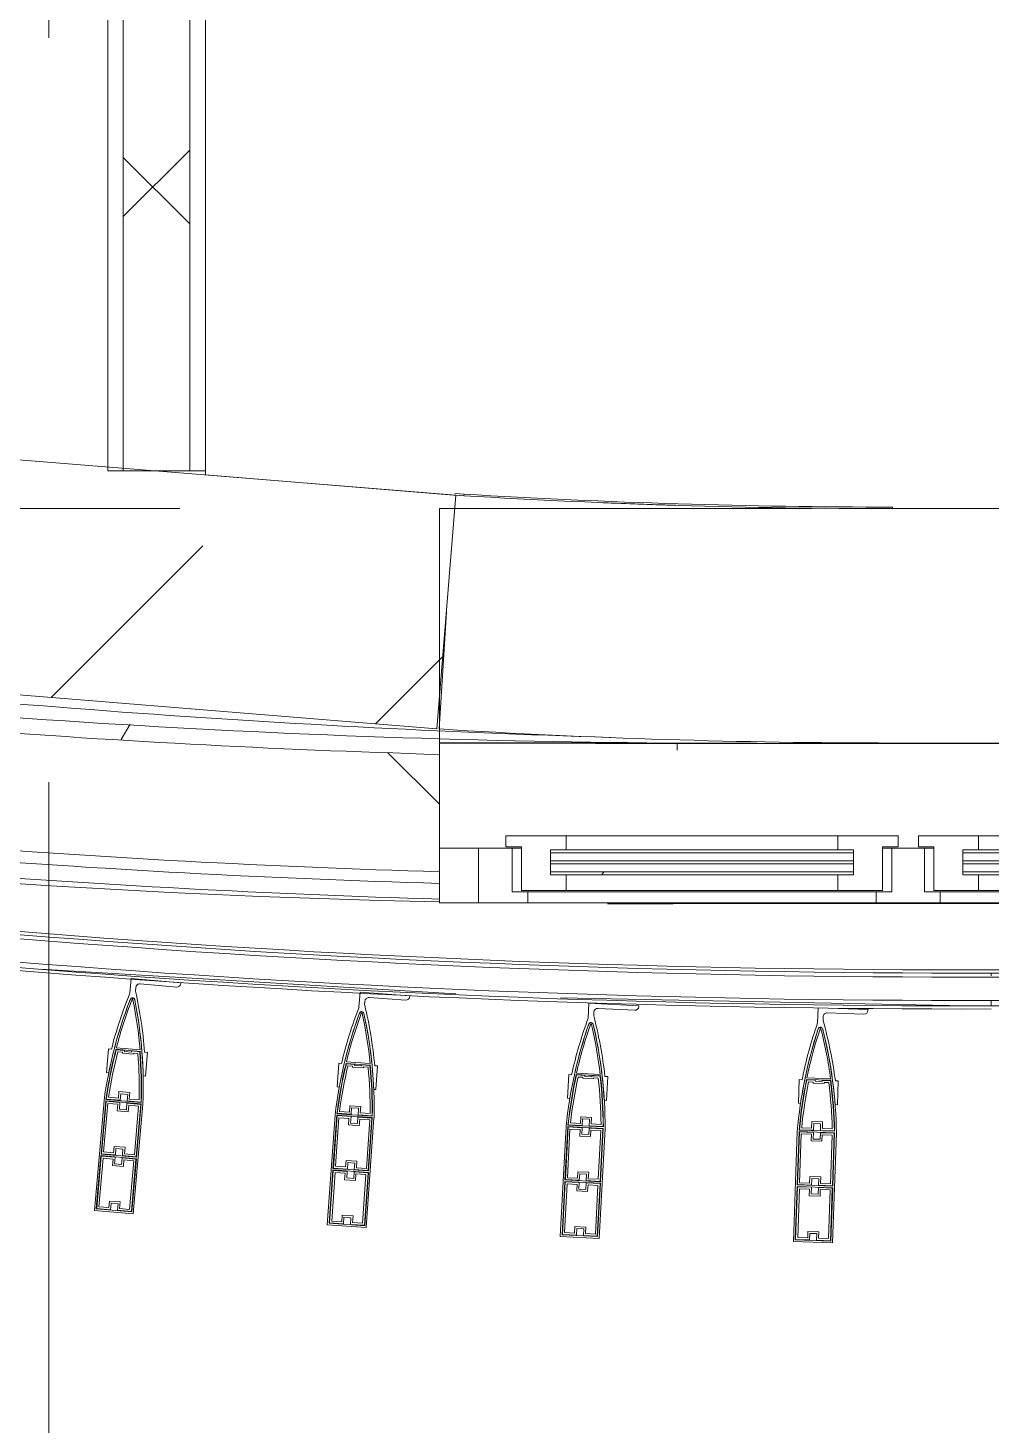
# Model space of a CAD drawing. Header units: millimetres. Extents: x 48966 to 155647, y -43515 to 26217.
# Drawn here: x 77905 to 79138, y -32556 to -30768 of the extents above; entities that cross this region are included whole.
import ezdxf

# ---------------------------------------------------------------- set-up
doc = ezdxf.new("R2010")
doc.units = ezdxf.units.MM
doc.linetypes.add('Осевые', pattern=[6350, 1270, -952.5, 3175, -952.5])
doc.linetypes.add('Сверху', pattern=[793.75, 476.25, -317.5])
for name, color, linetype, lineweight in [('Каркас_Импост', 7, 'Continuous', 9), ('Обобщенные модели', 7, 'Continuous', 9), ('Обобщенные модели-1', 7, 'Continuous', 18), ('Общие ребра', 7, 'Continuous', 9), ('Окна', 7, 'Continuous', 9), ('Окна-2', 7, 'Сверху', 9), ('Оси-2', 7, 'Осевые', 9), ('Остекление', 7, 'Continuous', 9), ('Перекрытия', 7, 'Continuous', 9), ('Стены', 7, 'Continuous', 9), ('Стены-1', 7, 'Continuous', 18), ('Штриховка разреза-1', 7, 'Continuous', 9)]:
    doc.layers.add(name, color=color, linetype=linetype, lineweight=lineweight)
doc.layers.add('Окна-1', color=7, linetype='Continuous', lineweight=9, true_color=0x804000)
pattern_1 = [(0, (0, 0), (812.8, 203.2), [67.056, -542.544, 67.056, -542.544, -3251.2]), (0, (0, 0), (812.8, 203.2), [-1219.2, 67.056, -1152.144, 67.056, -542.544, -1422.4]), (0, (0, 0), (812.8, 203.2), [-3048, 67.056, -339.344, 67.056, -948.944]), (120, (304.8, 101.6), (-582.37636, 602.30545), [67.056, -542.544, 67.056, -542.544, -3251.2]), (120, (304.8, 101.6), (-582.37636, 602.30545), [-1219.2, 67.056, -1152.144, 67.056, -542.544, -1422.4]), (120, (304.8, 101.6), (-582.37636, 602.30545), [-3048, 67.056, -339.344, 67.056, -948.944]), (240, (406.4, 508), (-230.42364, -805.50545), [67.056, -542.544, 67.056, -542.544, -3251.2]), (240, (406.4, 508), (-230.42364, -805.50545), [-1219.2, 67.056, -1152.144, 67.056, -542.544, -1422.4]), (240, (406.4, 508), (-230.42364, -805.50545), [-3048, 67.056, -339.344, 67.056, -948.944])]
pattern_2 = [(56.31, (78711.58, -32158.53), (533.399, 1066.80005), [201.168, -1722.033]), (56.31, (78700.92, -32126.53), (533.399, 1066.80005), [201.168, -1722.033]), (56.31, (78764.92, -32126.53), (533.399, 1066.80005), [201.168, -1722.033])]

# ---------------------------------------------------------------- blocks, each defined once
blk = doc.blocks.new('Обобщенные модели 2 - Обобщенные модели 2-1035725-План 5-го этажа на отм_ _12_600')
at = {"layer": 'Обобщенные модели'}
h = blk.add_hatch(dxfattribs=at)
h.set_pattern_fill('FP_1', color=256, style=0, pattern_type=2)
h.set_pattern_definition([(45, (0, 0), (168.3798, 617.3926), [793.75, -158.75, 6.706, -152.044])])
h.paths.add_polyline_path([(78428.4, -31664.7), (78452.6, -31365.7), (77455.8, -31285), (77431.6, -31584.1), (78241.6, -31649.6)], flags=0)
at = {"layer": 'Обобщенные модели-1'}
for p, q in [((78452.6, -31365.7), (77455.8, -31285)), ((78428.4, -31664.7), (78452.6, -31365.7)), ((77431.6, -31584.1), (78428.4, -31664.7))]:
    blk.add_line(p, q, dxfattribs=at)
blk = doc.blocks.new('Обвязочная балка 1 - Обвязочная балка 1-1451838-План 5-го этажа на отм_ _12_600')
at = {"layer": 'Обобщенные модели'}
for p, q in [((77920.8, -31972.4), (78452.4, -32004)), ((79137.6, -31978.4), (79137.6, -31980.8)), ((124281.6, -31982.6), (79137.6, -31982.6)), ((78586.6, -32009.2), (79084.6, -32018.8)), ((79137.7, -32012.5), (124281.6, -32012.5)), ((79137.7, -32019.4), (79137.7, -32012.5)), ((79137.7, -32013.4), (79137.7, -32018.4))]:
    blk.add_line(p, q, dxfattribs=at)
for radius in [15010.6, 15040.5]:
    blk.add_arc((79108.1, -16972), radius, 251.69985, 270.11242, dxfattribs=at)
at = {"layer": 'Обобщенные модели-1'}
for p, q in [((124281.6, -31973.4), (79137.6, -31973.4)), ((79137.6, -31977.4), (124281.6, -31977.4)), ((124281.6, -32019.4), (79137.7, -32019.4))]:
    blk.add_line(p, q, dxfattribs=at)
for radius in [15005.4, 15001.4, 15047.4, 15051.4]:
    blk.add_arc((79108.1, -16972), radius, 251.69985, 270.11242, dxfattribs=at)
blk = doc.blocks.new('Профиль ламели678 - Профиль ламели-1665720-План 5-го этажа на отм_ _12_600')
at = {"layer": 'Обобщенные модели-1'}
for p, q in [((89806.9, 24507.1), (89806.9, 24366.2)), ((89856.9, 24507.1), (89806.9, 24507.1)), ((89809.1, 24436.5), (89809.1, 24504.9)), ((89809.1, 24504.9), (89854.7, 24504.9)), ((89827.4, 24504.4), (89809.6, 24504.4)), ((89809.6, 24504.4), (89809.6, 24437)), ((89812.1, 24439.5), (89812.1, 24501.9)), ((89812.1, 24501.9), (89824.9, 24501.9)), ((89824.9, 24501.9), (89824.9, 24493.5)), ((89827.4, 24496), (89827.4, 24504.4)), ((89854.2, 24504.4), (89836.3, 24504.4)), ((89836.3, 24504.4), (89836.3, 24496)), ((89838.8, 24493.5), (89838.8, 24501.9)), ((89838.8, 24501.9), (89851.7, 24501.9)), ((89851.7, 24501.9), (89851.7, 24439.5)), ((89854.2, 24437), (89854.2, 24504.4)), ((89854.7, 24504.9), (89854.7, 24436.5)), ((89856.9, 24366.2), (89856.9, 24507.1)), ((89824.9, 24493.5), (89838.8, 24493.5)), ((89836.3, 24496), (89827.4, 24496)), ((89854.7, 24436.5), (89809.1, 24436.5)), ((89809.1, 24434.6), (89854.7, 24434.6)), ((89809.1, 24366.2), (89809.1, 24434.6)), ((89809.6, 24437), (89827.4, 24437)), ((89827.4, 24434.1), (89809.6, 24434.1)), ((89809.6, 24434.1), (89809.6, 24366.7)), ((89824.9, 24439.5), (89812.1, 24439.5)), ((89812.1, 24369.2), (89812.1, 24431.6)), ((89812.1, 24431.6), (89824.9, 24431.6)), ((89838.8, 24447.9), (89824.9, 24447.9)), ((89824.9, 24447.9), (89824.9, 24439.5)), ((89824.9, 24431.6), (89824.9, 24423.2)), ((89827.4, 24437), (89827.4, 24445.4)), ((89827.4, 24445.4), (89836.3, 24445.4)), ((89827.4, 24425.7), (89827.4, 24434.1)), ((89836.3, 24445.4), (89836.3, 24437)), ((89836.3, 24437), (89854.2, 24437)), ((89854.2, 24434.1), (89836.3, 24434.1)), ((89836.3, 24434.1), (89836.3, 24425.7)), ((89838.8, 24439.5), (89838.8, 24447.9)), ((89851.7, 24439.5), (89838.8, 24439.5)), ((89838.8, 24423.2), (89838.8, 24431.6)), ((89838.8, 24431.6), (89851.7, 24431.6)), ((89851.7, 24431.6), (89851.7, 24369.2)), ((89854.2, 24366.7), (89854.2, 24434.1)), ((89854.7, 24434.6), (89854.7, 24366.2)), ((89824.9, 24423.2), (89838.8, 24423.2)), ((89836.3, 24425.7), (89827.4, 24425.7)), ((89838.8, 24377.6), (89824.9, 24377.6)), ((89824.9, 24377.6), (89824.9, 24369.2)), ((89838.8, 24369.2), (89838.8, 24377.6)), ((89854.7, 24366.2), (89809.1, 24366.2)), ((89809.1, 24364.3), (89854.6, 24364.3)), ((89809.6, 24366.7), (89827.4, 24366.7)), ((89827.4, 24363.8), (89809.6, 24363.8)), ((89824.9, 24369.2), (89812.1, 24369.2)), ((89812.2, 24361.3), (89824.9, 24361.3)), ((89824.9, 24361.3), (89824.9, 24352.9)), ((89827.4, 24366.7), (89827.4, 24375.1)), ((89827.4, 24375.1), (89836.3, 24375.1)), ((89827.4, 24355.4), (89827.4, 24363.8)), ((89836.3, 24375.1), (89836.3, 24366.7)), ((89836.3, 24366.7), (89854.2, 24366.7)), ((89854.2, 24363.8), (89836.3, 24363.8)), ((89836.3, 24363.8), (89836.3, 24355.4)), ((89851.7, 24369.2), (89838.8, 24369.2)), ((89838.8, 24352.9), (89838.8, 24361.3)), ((89838.8, 24361.3), (89851.5, 24361.3)), ((89824.9, 24352.9), (89838.8, 24352.9)), ((89836.3, 24355.4), (89827.4, 24355.4)), ((89809.8, 24330.1), (89806.9, 24330.1)), ((89806.9, 24330.1), (89806.9, 24299.7)), ((89856.8, 24330.1), (89853.9, 24330.1)), ((89856.8, 24299.7), (89856.8, 24330.1)), ((89806.9, 24299.7), (89810.5, 24299.7)), ((89847.4, 24299.2), (89816.3, 24299.2)), ((89816.6, 24297.3), (89847.1, 24297.3)), ((89816.8, 24299.7), (89827.4, 24299.7)), ((89824.9, 24302.2), (89818.9, 24302.2)), ((89838.8, 24303.5), (89824.9, 24303.5)), ((89824.9, 24303.5), (89824.9, 24302.2)), ((89827.4, 24299.7), (89827.4, 24301)), ((89827.4, 24301), (89836.3, 24301)), ((89836.3, 24301), (89836.3, 24299.7)), ((89836.3, 24299.7), (89846.9, 24299.7)), ((89838.8, 24302.2), (89838.8, 24303.5)), ((89844.8, 24302.2), (89838.8, 24302.2)), ((89853.2, 24299.7), (89856.8, 24299.7)), ((89828.9, 24223), (89828.9, 24218.1)), ((89835.9, 24207.1), (89835.9, 24226.3)), ((89771.9, 24208.1), (89771.9, 24207.1)), ((89771.9, 24207.1), (89835.9, 24207.1)), ((89823.9, 24213.1), (89776.9, 24213.1))]:
    blk.add_line(p, q, dxfattribs=at)
for centre, radius, start, end in [((90380.6, 24394.6), 574.5, 182.8338, 196.2258), ((90380.7, 24394.3), 572.3, 183.0109, 189.5715), ((90380.4, 24395.9), 571.8, 183.2193, 189.6867), ((90380.5, 24395.6), 569.3, 183.4571, 189.4457), ((89283.1, 24394.6), 574.5, 343.7742, 357.1662), ((89283.2, 24395.6), 569.3, 350.5543, 356.5429), ((89283.3, 24395.9), 571.8, 350.3133, 356.7807), ((89283, 24394.3), 572.3, 350.4285, 356.9891), ((90380.6, 24394.6), 574.5, 186.4465, 196.2576), ((89283.1, 24394.6), 574.5, 343.7424, 353.5535), ((90377.1, 24394.6), 574.5, 189.5084, 197.3712), ((90349, 24386.8), 539.8, 189.5428, 196.4344), ((89314.7, 24386.8), 539.8, 343.5656, 350.4572), ((89286.6, 24394.6), 574.5, 342.9661, 350.4916), ((89831.9, 24235.1), 3, 200, 340), ((89831.9, 24234.5), 2.84, 196.2576, 343.7424), ((89831.9, 24234.2), 0.645, 196.4344, 343.5656), ((89823.9, 24218.1), 5, 270, 0), ((89776.9, 24208.1), 5, 90, 180)]:
    blk.add_arc(centre, radius, start, end, dxfattribs=at)
blk = doc.blocks.new('Профиль ламели679 - Профиль ламели-1665992-План 5-го этажа на отм_ _12_600')
at = {"layer": 'Обобщенные модели-1'}
for p, q in [((89806.9, 24507.1), (89806.9, 24366.2)), ((89856.9, 24507.1), (89806.9, 24507.1)), ((89809.1, 24436.5), (89809.1, 24504.9)), ((89809.1, 24504.9), (89854.7, 24504.9)), ((89827.4, 24504.4), (89809.6, 24504.4)), ((89809.6, 24504.4), (89809.6, 24437)), ((89812.1, 24439.5), (89812.1, 24501.9)), ((89812.1, 24501.9), (89824.9, 24501.9)), ((89824.9, 24501.9), (89824.9, 24493.5)), ((89827.4, 24496), (89827.4, 24504.4)), ((89854.2, 24504.4), (89836.3, 24504.4)), ((89836.3, 24504.4), (89836.3, 24496)), ((89838.8, 24493.5), (89838.8, 24501.9)), ((89838.8, 24501.9), (89851.7, 24501.9)), ((89851.7, 24501.9), (89851.7, 24439.5)), ((89854.2, 24437), (89854.2, 24504.4)), ((89854.7, 24504.9), (89854.7, 24436.5)), ((89856.9, 24366.2), (89856.9, 24507.1)), ((89824.9, 24493.5), (89838.8, 24493.5)), ((89836.3, 24496), (89827.4, 24496)), ((89854.7, 24436.5), (89809.1, 24436.5)), ((89809.1, 24434.6), (89854.7, 24434.6)), ((89809.1, 24366.2), (89809.1, 24434.6)), ((89809.6, 24437), (89827.4, 24437)), ((89827.4, 24434.1), (89809.6, 24434.1)), ((89809.6, 24434.1), (89809.6, 24366.7)), ((89824.9, 24439.5), (89812.1, 24439.5)), ((89812.1, 24369.2), (89812.1, 24431.6)), ((89812.1, 24431.6), (89824.9, 24431.6)), ((89838.8, 24447.9), (89824.9, 24447.9)), ((89824.9, 24447.9), (89824.9, 24439.5)), ((89824.9, 24431.6), (89824.9, 24423.2)), ((89827.4, 24437), (89827.4, 24445.4)), ((89827.4, 24445.4), (89836.3, 24445.4)), ((89827.4, 24425.7), (89827.4, 24434.1)), ((89836.3, 24445.4), (89836.3, 24437)), ((89836.3, 24437), (89854.2, 24437)), ((89854.2, 24434.1), (89836.3, 24434.1)), ((89836.3, 24434.1), (89836.3, 24425.7)), ((89838.8, 24439.5), (89838.8, 24447.9)), ((89851.7, 24439.5), (89838.8, 24439.5)), ((89838.8, 24423.2), (89838.8, 24431.6)), ((89838.8, 24431.6), (89851.7, 24431.6)), ((89851.7, 24431.6), (89851.7, 24369.2)), ((89854.2, 24366.7), (89854.2, 24434.1)), ((89854.7, 24434.6), (89854.7, 24366.2)), ((89824.9, 24423.2), (89838.8, 24423.2)), ((89836.3, 24425.7), (89827.4, 24425.7)), ((89838.8, 24377.6), (89824.9, 24377.6)), ((89824.9, 24377.6), (89824.9, 24369.2)), ((89838.8, 24369.2), (89838.8, 24377.6)), ((89854.7, 24366.2), (89809.1, 24366.2)), ((89809.1, 24364.3), (89854.6, 24364.3)), ((89809.6, 24366.7), (89827.4, 24366.7)), ((89827.4, 24363.8), (89809.6, 24363.8)), ((89824.9, 24369.2), (89812.1, 24369.2)), ((89812.2, 24361.3), (89824.9, 24361.3)), ((89824.9, 24361.3), (89824.9, 24352.9)), ((89827.4, 24366.7), (89827.4, 24375.1)), ((89827.4, 24375.1), (89836.3, 24375.1)), ((89827.4, 24355.4), (89827.4, 24363.8)), ((89836.3, 24375.1), (89836.3, 24366.7)), ((89836.3, 24366.7), (89854.2, 24366.7)), ((89854.2, 24363.8), (89836.3, 24363.8)), ((89836.3, 24363.8), (89836.3, 24355.4)), ((89851.7, 24369.2), (89838.8, 24369.2)), ((89838.8, 24352.9), (89838.8, 24361.3)), ((89838.8, 24361.3), (89851.5, 24361.3)), ((89824.9, 24352.9), (89838.8, 24352.9)), ((89836.3, 24355.4), (89827.4, 24355.4)), ((89809.8, 24330.1), (89806.9, 24330.1)), ((89806.9, 24330.1), (89806.9, 24299.7)), ((89856.8, 24330.1), (89853.9, 24330.1)), ((89856.8, 24299.7), (89856.8, 24330.1)), ((89806.9, 24299.7), (89810.5, 24299.7)), ((89847.4, 24299.2), (89816.3, 24299.2)), ((89816.6, 24297.3), (89847.1, 24297.3)), ((89816.8, 24299.7), (89827.4, 24299.7)), ((89824.9, 24302.2), (89818.9, 24302.2)), ((89838.8, 24303.5), (89824.9, 24303.5)), ((89824.9, 24303.5), (89824.9, 24302.2)), ((89827.4, 24299.7), (89827.4, 24301)), ((89827.4, 24301), (89836.3, 24301)), ((89836.3, 24301), (89836.3, 24299.7)), ((89836.3, 24299.7), (89846.9, 24299.7)), ((89838.8, 24302.2), (89838.8, 24303.5)), ((89844.8, 24302.2), (89838.8, 24302.2)), ((89853.2, 24299.7), (89856.8, 24299.7)), ((89828.9, 24223), (89828.9, 24218.1)), ((89835.9, 24207.1), (89835.9, 24226.3)), ((89771.9, 24208.1), (89771.9, 24207.1)), ((89771.9, 24207.1), (89835.9, 24207.1)), ((89823.9, 24213.1), (89776.9, 24213.1))]:
    blk.add_line(p, q, dxfattribs=at)
for centre, radius, start, end in [((90380.6, 24394.6), 574.5, 182.8338, 196.2258), ((90380.7, 24394.3), 572.3, 183.0109, 189.5715), ((90380.4, 24395.9), 571.8, 183.2193, 189.6867), ((90380.5, 24395.6), 569.3, 183.4571, 189.4457), ((89283.1, 24394.6), 574.5, 343.7742, 357.1662), ((89283.2, 24395.6), 569.3, 350.5543, 356.5429), ((89283.3, 24395.9), 571.8, 350.3133, 356.7807), ((89283, 24394.3), 572.3, 350.4285, 356.9891), ((90380.6, 24394.6), 574.5, 186.4465, 196.2576), ((89283.1, 24394.6), 574.5, 343.7424, 353.5535), ((90377.1, 24394.6), 574.5, 189.5084, 197.3712), ((90349, 24386.8), 539.8, 189.5428, 196.4344), ((89314.7, 24386.8), 539.8, 343.5656, 350.4572), ((89286.6, 24394.6), 574.5, 342.9661, 350.4916), ((89831.9, 24235.1), 3, 200, 340), ((89831.9, 24234.5), 2.84, 196.2576, 343.7424), ((89831.9, 24234.2), 0.645, 196.4344, 343.5656), ((89823.9, 24218.1), 5, 270, 0), ((89776.9, 24208.1), 5, 90, 180)]:
    blk.add_arc(centre, radius, start, end, dxfattribs=at)
blk = doc.blocks.new('Профиль ламели680 - Профиль ламели-1666264-План 5-го этажа на отм_ _12_600')
at = {"layer": 'Обобщенные модели-1'}
for p, q in [((89806.9, 24507.1), (89806.9, 24366.2)), ((89856.9, 24507.1), (89806.9, 24507.1)), ((89809.1, 24436.5), (89809.1, 24504.9)), ((89809.1, 24504.9), (89854.7, 24504.9)), ((89827.4, 24504.4), (89809.6, 24504.4)), ((89809.6, 24504.4), (89809.6, 24437)), ((89812.1, 24439.5), (89812.1, 24501.9)), ((89812.1, 24501.9), (89824.9, 24501.9)), ((89824.9, 24501.9), (89824.9, 24493.5)), ((89827.4, 24496), (89827.4, 24504.4)), ((89854.2, 24504.4), (89836.3, 24504.4)), ((89836.3, 24504.4), (89836.3, 24496)), ((89838.8, 24493.5), (89838.8, 24501.9)), ((89838.8, 24501.9), (89851.7, 24501.9)), ((89851.7, 24501.9), (89851.7, 24439.5)), ((89854.2, 24437), (89854.2, 24504.4)), ((89854.7, 24504.9), (89854.7, 24436.5)), ((89856.9, 24366.2), (89856.9, 24507.1)), ((89824.9, 24493.5), (89838.8, 24493.5)), ((89836.3, 24496), (89827.4, 24496)), ((89854.7, 24436.5), (89809.1, 24436.5)), ((89809.1, 24434.6), (89854.7, 24434.6)), ((89809.1, 24366.2), (89809.1, 24434.6)), ((89809.6, 24437), (89827.4, 24437)), ((89827.4, 24434.1), (89809.6, 24434.1)), ((89809.6, 24434.1), (89809.6, 24366.7)), ((89824.9, 24439.5), (89812.1, 24439.5)), ((89812.1, 24369.2), (89812.1, 24431.6)), ((89812.1, 24431.6), (89824.9, 24431.6)), ((89838.8, 24447.9), (89824.9, 24447.9)), ((89824.9, 24447.9), (89824.9, 24439.5)), ((89824.9, 24431.6), (89824.9, 24423.2)), ((89827.4, 24437), (89827.4, 24445.4)), ((89827.4, 24445.4), (89836.3, 24445.4)), ((89827.4, 24425.7), (89827.4, 24434.1)), ((89836.3, 24445.4), (89836.3, 24437)), ((89836.3, 24437), (89854.2, 24437)), ((89854.2, 24434.1), (89836.3, 24434.1)), ((89836.3, 24434.1), (89836.3, 24425.7)), ((89838.8, 24439.5), (89838.8, 24447.9)), ((89851.7, 24439.5), (89838.8, 24439.5)), ((89838.8, 24423.2), (89838.8, 24431.6)), ((89838.8, 24431.6), (89851.7, 24431.6)), ((89851.7, 24431.6), (89851.7, 24369.2)), ((89854.2, 24366.7), (89854.2, 24434.1)), ((89854.7, 24434.6), (89854.7, 24366.2)), ((89824.9, 24423.2), (89838.8, 24423.2)), ((89836.3, 24425.7), (89827.4, 24425.7)), ((89838.8, 24377.6), (89824.9, 24377.6)), ((89824.9, 24377.6), (89824.9, 24369.2)), ((89838.8, 24369.2), (89838.8, 24377.6)), ((89854.7, 24366.2), (89809.1, 24366.2)), ((89809.1, 24364.3), (89854.6, 24364.3)), ((89809.6, 24366.7), (89827.4, 24366.7)), ((89827.4, 24363.8), (89809.6, 24363.8)), ((89824.9, 24369.2), (89812.1, 24369.2)), ((89812.2, 24361.3), (89824.9, 24361.3)), ((89824.9, 24361.3), (89824.9, 24352.9)), ((89827.4, 24366.7), (89827.4, 24375.1)), ((89827.4, 24375.1), (89836.3, 24375.1)), ((89827.4, 24355.4), (89827.4, 24363.8)), ((89836.3, 24375.1), (89836.3, 24366.7)), ((89836.3, 24366.7), (89854.2, 24366.7)), ((89854.2, 24363.8), (89836.3, 24363.8)), ((89836.3, 24363.8), (89836.3, 24355.4)), ((89851.7, 24369.2), (89838.8, 24369.2)), ((89838.8, 24352.9), (89838.8, 24361.3)), ((89838.8, 24361.3), (89851.5, 24361.3)), ((89824.9, 24352.9), (89838.8, 24352.9)), ((89836.3, 24355.4), (89827.4, 24355.4)), ((89809.8, 24330.1), (89806.9, 24330.1)), ((89806.9, 24330.1), (89806.9, 24299.7)), ((89856.8, 24330.1), (89853.9, 24330.1)), ((89856.8, 24299.7), (89856.8, 24330.1)), ((89806.9, 24299.7), (89810.5, 24299.7)), ((89847.4, 24299.2), (89816.3, 24299.2)), ((89816.6, 24297.3), (89847.1, 24297.3)), ((89816.8, 24299.7), (89827.4, 24299.7)), ((89824.9, 24302.2), (89818.9, 24302.2)), ((89838.8, 24303.5), (89824.9, 24303.5)), ((89824.9, 24303.5), (89824.9, 24302.2)), ((89827.4, 24299.7), (89827.4, 24301)), ((89827.4, 24301), (89836.3, 24301)), ((89836.3, 24301), (89836.3, 24299.7)), ((89836.3, 24299.7), (89846.9, 24299.7)), ((89838.8, 24302.2), (89838.8, 24303.5)), ((89844.8, 24302.2), (89838.8, 24302.2)), ((89853.2, 24299.7), (89856.8, 24299.7)), ((89828.9, 24223), (89828.9, 24218.1)), ((89835.9, 24207.1), (89835.9, 24226.3)), ((89771.9, 24208.1), (89771.9, 24207.1)), ((89771.9, 24207.1), (89835.9, 24207.1)), ((89823.9, 24213.1), (89776.9, 24213.1))]:
    blk.add_line(p, q, dxfattribs=at)
for centre, radius, start, end in [((90380.6, 24394.6), 574.5, 182.8338, 196.2258), ((90380.7, 24394.3), 572.3, 183.0109, 189.5715), ((90380.4, 24395.9), 571.8, 183.2193, 189.6867), ((90380.5, 24395.6), 569.3, 183.4571, 189.4457), ((89283.1, 24394.6), 574.5, 343.7742, 357.1662), ((89283.2, 24395.6), 569.3, 350.5543, 356.5429), ((89283.3, 24395.9), 571.8, 350.3133, 356.7807), ((89283, 24394.3), 572.3, 350.4285, 356.9891), ((90380.6, 24394.6), 574.5, 186.4465, 196.2576), ((89283.1, 24394.6), 574.5, 343.7424, 353.5535), ((90377.1, 24394.6), 574.5, 189.5084, 197.3712), ((90349, 24386.8), 539.8, 189.5428, 196.4344), ((89314.7, 24386.8), 539.8, 343.5656, 350.4572), ((89286.6, 24394.6), 574.5, 342.9661, 350.4916), ((89831.9, 24235.1), 3, 200, 340), ((89831.9, 24234.5), 2.84, 196.2576, 343.7424), ((89831.9, 24234.2), 0.645, 196.4344, 343.5656), ((89823.9, 24218.1), 5, 270, 0), ((89776.9, 24208.1), 5, 90, 180)]:
    blk.add_arc(centre, radius, start, end, dxfattribs=at)
blk = doc.blocks.new('Профиль ламели681 - Профиль ламели-1666534-План 5-го этажа на отм_ _12_600')
at = {"layer": 'Обобщенные модели-1'}
for p, q in [((89806.9, 24507.1), (89806.9, 24366.2)), ((89856.9, 24507.1), (89806.9, 24507.1)), ((89809.1, 24436.5), (89809.1, 24504.9)), ((89809.1, 24504.9), (89854.7, 24504.9)), ((89827.4, 24504.4), (89809.6, 24504.4)), ((89809.6, 24504.4), (89809.6, 24437)), ((89812.1, 24439.5), (89812.1, 24501.9)), ((89812.1, 24501.9), (89824.9, 24501.9)), ((89824.9, 24501.9), (89824.9, 24493.5)), ((89827.4, 24496), (89827.4, 24504.4)), ((89854.2, 24504.4), (89836.3, 24504.4)), ((89836.3, 24504.4), (89836.3, 24496)), ((89838.8, 24493.5), (89838.8, 24501.9)), ((89838.8, 24501.9), (89851.7, 24501.9)), ((89851.7, 24501.9), (89851.7, 24439.5)), ((89854.2, 24437), (89854.2, 24504.4)), ((89854.7, 24504.9), (89854.7, 24436.5)), ((89856.9, 24366.2), (89856.9, 24507.1)), ((89824.9, 24493.5), (89838.8, 24493.5)), ((89836.3, 24496), (89827.4, 24496)), ((89854.7, 24436.5), (89809.1, 24436.5)), ((89809.1, 24434.6), (89854.7, 24434.6)), ((89809.1, 24366.2), (89809.1, 24434.6)), ((89809.6, 24437), (89827.4, 24437)), ((89827.4, 24434.1), (89809.6, 24434.1)), ((89809.6, 24434.1), (89809.6, 24366.7)), ((89824.9, 24439.5), (89812.1, 24439.5)), ((89812.1, 24369.2), (89812.1, 24431.6)), ((89812.1, 24431.6), (89824.9, 24431.6)), ((89838.8, 24447.9), (89824.9, 24447.9)), ((89824.9, 24447.9), (89824.9, 24439.5)), ((89824.9, 24431.6), (89824.9, 24423.2)), ((89827.4, 24437), (89827.4, 24445.4)), ((89827.4, 24445.4), (89836.3, 24445.4)), ((89827.4, 24425.7), (89827.4, 24434.1)), ((89836.3, 24445.4), (89836.3, 24437)), ((89836.3, 24437), (89854.2, 24437)), ((89854.2, 24434.1), (89836.3, 24434.1)), ((89836.3, 24434.1), (89836.3, 24425.7)), ((89838.8, 24439.5), (89838.8, 24447.9)), ((89851.7, 24439.5), (89838.8, 24439.5)), ((89838.8, 24423.2), (89838.8, 24431.6)), ((89838.8, 24431.6), (89851.7, 24431.6)), ((89851.7, 24431.6), (89851.7, 24369.2)), ((89854.2, 24366.7), (89854.2, 24434.1)), ((89854.7, 24434.6), (89854.7, 24366.2)), ((89824.9, 24423.2), (89838.8, 24423.2)), ((89836.3, 24425.7), (89827.4, 24425.7)), ((89838.8, 24377.6), (89824.9, 24377.6)), ((89824.9, 24377.6), (89824.9, 24369.2)), ((89838.8, 24369.2), (89838.8, 24377.6)), ((89854.7, 24366.2), (89809.1, 24366.2)), ((89809.1, 24364.3), (89854.6, 24364.3)), ((89809.6, 24366.7), (89827.4, 24366.7)), ((89827.4, 24363.8), (89809.6, 24363.8)), ((89824.9, 24369.2), (89812.1, 24369.2)), ((89812.2, 24361.3), (89824.9, 24361.3)), ((89824.9, 24361.3), (89824.9, 24352.9)), ((89827.4, 24366.7), (89827.4, 24375.1)), ((89827.4, 24375.1), (89836.3, 24375.1)), ((89827.4, 24355.4), (89827.4, 24363.8)), ((89836.3, 24375.1), (89836.3, 24366.7)), ((89836.3, 24366.7), (89854.2, 24366.7)), ((89854.2, 24363.8), (89836.3, 24363.8)), ((89836.3, 24363.8), (89836.3, 24355.4)), ((89851.7, 24369.2), (89838.8, 24369.2)), ((89838.8, 24352.9), (89838.8, 24361.3)), ((89838.8, 24361.3), (89851.5, 24361.3)), ((89824.9, 24352.9), (89838.8, 24352.9)), ((89836.3, 24355.4), (89827.4, 24355.4)), ((89809.8, 24330.1), (89806.9, 24330.1)), ((89806.9, 24330.1), (89806.9, 24299.7)), ((89856.8, 24330.1), (89853.9, 24330.1)), ((89856.8, 24299.7), (89856.8, 24330.1)), ((89806.9, 24299.7), (89810.5, 24299.7)), ((89847.4, 24299.2), (89816.3, 24299.2)), ((89816.6, 24297.3), (89847.1, 24297.3)), ((89816.8, 24299.7), (89827.4, 24299.7)), ((89824.9, 24302.2), (89818.9, 24302.2)), ((89838.8, 24303.5), (89824.9, 24303.5)), ((89824.9, 24303.5), (89824.9, 24302.2)), ((89827.4, 24299.7), (89827.4, 24301)), ((89827.4, 24301), (89836.3, 24301)), ((89836.3, 24301), (89836.3, 24299.7)), ((89836.3, 24299.7), (89846.9, 24299.7)), ((89838.8, 24302.2), (89838.8, 24303.5)), ((89844.8, 24302.2), (89838.8, 24302.2)), ((89853.2, 24299.7), (89856.8, 24299.7)), ((89828.9, 24223), (89828.9, 24218.1)), ((89835.9, 24207.1), (89835.9, 24226.3)), ((89771.9, 24208.1), (89771.9, 24207.1)), ((89771.9, 24207.1), (89835.9, 24207.1)), ((89823.9, 24213.1), (89776.9, 24213.1))]:
    blk.add_line(p, q, dxfattribs=at)
for centre, radius, start, end in [((90380.6, 24394.6), 574.5, 182.8338, 196.2258), ((90380.7, 24394.3), 572.3, 183.0109, 189.5715), ((90380.4, 24395.9), 571.8, 183.2193, 189.6867), ((90380.5, 24395.6), 569.3, 183.4571, 189.4457), ((89283.1, 24394.6), 574.5, 343.7742, 357.1662), ((89283.2, 24395.6), 569.3, 350.5543, 356.5429), ((89283.3, 24395.9), 571.8, 350.3133, 356.7807), ((89283, 24394.3), 572.3, 350.4285, 356.9891), ((90380.6, 24394.6), 574.5, 186.4465, 196.2576), ((89283.1, 24394.6), 574.5, 343.7424, 353.5535), ((90377.1, 24394.6), 574.5, 189.5084, 197.3712), ((90349, 24386.8), 539.8, 189.5428, 196.4344), ((89314.7, 24386.8), 539.8, 343.5656, 350.4572), ((89286.6, 24394.6), 574.5, 342.9661, 350.4916), ((89831.9, 24235.1), 3, 200, 340), ((89831.9, 24234.5), 2.84, 196.2576, 343.7424), ((89831.9, 24234.2), 0.645, 196.4344, 343.5656), ((89823.9, 24218.1), 5, 270, 0), ((89776.9, 24208.1), 5, 90, 180)]:
    blk.add_arc(centre, radius, start, end, dxfattribs=at)
blk = doc.blocks.new('Окно 2-Распашное - Один переплет с многокамерным стеклопакетом - 30674-99 - ОК-1 1200-1800-V25-План 5-го этажа на отм_ _12_600')
at = {"layer": 'Остекление'}
h = blk.add_hatch(dxfattribs=at)
h.set_pattern_fill('FP_19', color=256, style=0, pattern_type=2)
h.set_pattern_definition(pattern_2)
h.paths.add_polyline_path([(-70, 66.5), (-458, 66.5), (-458, 62.5), (-70, 62.5)], flags=0)
h.paths.add_polyline_path([(-458, 38.5), (-458, 34.5), (-70, 34.5), (-70, 38.5)], flags=0)
h = blk.add_hatch(dxfattribs=at)
h.set_pattern_fill('FP_19', color=256, style=0, pattern_type=2)
h.set_pattern_definition(pattern_2)
h.paths.add_polyline_path([(373.5, 66.5), (70, 66.5), (70, 62.5), (458, 62.5), (458, 66.5)], flags=0)
h.paths.add_polyline_path([(458, 38.5), (70, 38.5), (70, 34.5), (458, 34.5)], flags=0)
at = {"layer": 'Каркас_Импост'}
for p, q in [((-550, 102.5), (-550, 32.5)), ((-487, 102.5), (-550, 102.5)), ((-487, 88.5), (-487, 102.5)), ((-487, 102.5), (-41, 102.5)), ((-487, 88.5), (-487, 102.5)), ((41, 102.5), (-41, 102.5)), ((-41, 102.5), (-41, 88.5)), ((-41, 88.5), (-41, 102.5)), ((41, 88.5), (41, 102.5)), ((41, 102.5), (487, 102.5)), ((41, 102.5), (41, 88.5)), ((550, 102.5), (487, 102.5)), ((487, 102.5), (487, 88.5)), ((487, 102.5), (487, 88.5)), ((550, 32.5), (550, 102.5)), ((-507, 32.5), (-507, 88.5)), ((-507, 88.5), (-487, 88.5)), ((-21, 88.5), (-507, 88.5)), ((-507, 32.5), (-507, 88.5)), ((-438, 86.5), (-495, 86.5)), ((-495, 86.5), (-495, 30.5)), ((-41, 88.5), (-487, 88.5)), ((-438, 66.5), (-438, 86.5)), ((-90, 86.5), (-438, 86.5)), ((-438, 86.5), (-438, 66.5)), ((-33, 86.5), (-90, 86.5)), ((-90, 86.5), (-90, 66.5)), ((-90, 86.5), (-90, 66.5)), ((-41, 88.5), (-21, 88.5)), ((-33, 30.5), (-33, 86.5)), ((-21, 88.5), (-21, 32.5)), ((-21, 32.5), (-21, 88.5)), ((21, 32.5), (21, 88.5)), ((21, 88.5), (41, 88.5)), ((21, 88.5), (21, 32.5)), ((507, 88.5), (21, 88.5)), ((90, 86.5), (33, 86.5)), ((33, 86.5), (33, 30.5)), ((487, 88.5), (41, 88.5)), ((90, 66.5), (90, 86.5)), ((90, 66.5), (90, 86.5)), ((438, 86.5), (90, 86.5)), ((438, 86.5), (438, 66.5)), ((495, 86.5), (438, 86.5)), ((438, 66.5), (438, 86.5)), ((487, 88.5), (507, 88.5)), ((495, 30.5), (495, 86.5)), ((507, 88.5), (507, 32.5)), ((507, 88.5), (507, 32.5)), ((-458, 34.5), (-458, 66.5)), ((-458, 66.5), (-438, 66.5)), ((-70, 66.5), (-458, 66.5)), ((-458, 66.5), (-458, 34.5)), ((-438, 66.5), (-90, 66.5)), ((-90, 66.5), (-70, 66.5)), ((-70, 66.5), (-70, 34.5)), ((-70, 66.5), (-70, 34.5)), ((70, 34.5), (70, 66.5)), ((70, 66.5), (90, 66.5)), ((458, 66.5), (70, 66.5)), ((70, 34.5), (70, 66.5)), ((90, 66.5), (438, 66.5)), ((438, 66.5), (458, 66.5)), ((458, 66.5), (458, 34.5)), ((458, 34.5), (458, 66.5)), ((-550, 32.5), (-507, 32.5)), ((-495, 30.5), (-515, 30.5)), ((-515, 30.5), (-515, 16.5)), ((-495, 32.5), (-507, 32.5)), ((-438, 34.5), (-458, 34.5)), ((-458, 34.5), (-70, 34.5)), ((-438, 16.5), (-438, 34.5)), ((-90, 34.5), (-438, 34.5)), ((-438, 34.5), (-438, 16.5)), ((-70, 34.5), (-90, 34.5)), ((-90, 34.5), (-90, 16.5)), ((-90, 34.5), (-90, 16.5)), ((-21, 32.5), (-33, 32.5)), ((-13, 30.5), (-33, 30.5)), ((-21, 32.5), (21, 32.5)), ((-13, 16.5), (-13, 30.5)), ((33, 30.5), (13, 30.5)), ((13, 30.5), (13, 16.5)), ((33, 32.5), (21, 32.5)), ((90, 34.5), (70, 34.5)), ((70, 34.5), (458, 34.5)), ((90, 16.5), (90, 34.5)), ((90, 16.5), (90, 34.5)), ((438, 34.5), (90, 34.5)), ((458, 34.5), (438, 34.5)), ((438, 34.5), (438, 16.5)), ((438, 16.5), (438, 34.5)), ((507, 32.5), (495, 32.5)), ((515, 30.5), (495, 30.5)), ((507, 32.5), (550, 32.5)), ((515, 16.5), (515, 30.5)), ((-515, 16.5), (-438, 16.5)), ((-438, 16.5), (-90, 16.5)), ((-90, 16.5), (-13, 16.5)), ((13, 16.5), (90, 16.5)), ((90, 16.5), (438, 16.5)), ((438, 16.5), (515, 16.5))]:
    blk.add_line(p, q, dxfattribs=at)
at = {"layer": 'Окна'}
for p, q in [((-437.6, 102.5), (-487, 102.5)), ((-487, 102.5), (-474.6, 102.5)), ((-53.3, 102.5), (-41, 102.5)), ((53.3, 102.5), (41, 102.5)), ((438.2, 102.5), (487, 102.5)), ((487, 102.5), (474.8, 102.5)), ((-70, 62.5), (-458, 62.5)), ((-458, 52.5), (-458, 62.5)), ((-85, 62.5), (-443, 62.5)), ((-70, 62.5), (-70, 52.5)), ((70, 52.5), (70, 62.5)), ((458, 62.5), (70, 62.5)), ((443, 62.5), (85, 62.5)), ((458, 62.5), (458, 52.5)), ((-458, 52.5), (-70, 52.5)), ((-70, 48.5), (-458, 48.5)), ((-458, 38.5), (-458, 48.5)), ((-458, 38.5), (-70, 38.5)), ((-443, 52.5), (-85, 52.5)), ((-85, 48.5), (-443, 48.5)), ((-443, 38.5), (-85, 38.5)), ((-70, 48.5), (-70, 38.5)), ((70, 52.5), (458, 52.5)), ((70, 38.5), (70, 48.5)), ((458, 48.5), (70, 48.5)), ((70, 38.5), (458, 38.5)), ((85, 52.5), (443, 52.5)), ((443, 48.5), (85, 48.5)), ((85, 38.5), (443, 38.5)), ((458, 48.5), (458, 38.5))]:
    blk.add_line(p, q, dxfattribs=at)
at = {"layer": 'Окна-1'}
for p, q in [((-600, 102.5), (-600, 32.5)), ((-550, 102.5), (-600, 102.5)), ((-550, 32.5), (-550, 102.5)), ((550, 102.5), (-550, 102.5)), ((-550, 32.5), (-550, 102.5)), ((600, 102.5), (550, 102.5)), ((550, 102.5), (550, 32.5)), ((550, 32.5), (550, 102.5)), ((600, 32.5), (600, 102.5)), ((-600, 32.5), (-550, 32.5)), ((-550, 32.5), (-495, 32.5)), ((-33, 32.5), (33, 32.5)), ((495, 32.5), (550, 32.5)), ((550, 32.5), (600, 32.5))]:
    blk.add_line(p, q, dxfattribs=at)
at = {"layer": 'Остекление'}
for p, q in [((-70, 66.5), (-458, 66.5)), ((-458, 66.5), (-458, 62.5)), ((-458, 62.5), (-70, 62.5)), ((-70, 62.5), (-70, 66.5)), ((70, 66.5), (70, 62.5)), ((458, 66.5), (70, 66.5)), ((70, 62.5), (458, 62.5)), ((458, 62.5), (458, 66.5)), ((-70, 52.5), (-458, 52.5)), ((-458, 52.5), (-458, 48.5)), ((-458, 48.5), (-70, 48.5)), ((-70, 38.5), (-458, 38.5)), ((-458, 38.5), (-458, 34.5)), ((-70, 48.5), (-70, 52.5)), ((-70, 34.5), (-70, 38.5)), ((70, 52.5), (70, 48.5)), ((458, 52.5), (70, 52.5)), ((70, 48.5), (458, 48.5)), ((70, 38.5), (70, 34.5)), ((458, 38.5), (70, 38.5)), ((458, 48.5), (458, 52.5)), ((458, 34.5), (458, 38.5)), ((-458, 34.5), (-70, 34.5)), ((70, 34.5), (458, 34.5))]:
    blk.add_line(p, q, dxfattribs=at)
blk = doc.blocks.new('M_Окно-Квадратный проем - 1200 x 1800 mm-1791807-План 5-го этажа на отм_ _12_600')
at = {"layer": 'Окна'}
for p, q in [((-608.2, -150), (-608.2, 150)), ((591.8, 150), (591.8, -150))]:
    blk.add_line(p, q, dxfattribs=at)
at = {"layer": 'Окна-2'}
for p, q in [((-608.2, 150), (591.8, 150)), ((591.8, -150), (-608.2, -150))]:
    blk.add_line(p, q, dxfattribs=at)

msp = doc.modelspace()

# ---------------------------------------------------------------- hatches: boundary and pattern name
at = {"layer": 'Штриховка разреза-1'}
h = msp.add_hatch(dxfattribs=at)
h.set_pattern_fill('FP_3', color=256, style=0, pattern_type=2)
h.set_pattern_definition([(45, (0, 0), (-212.132, 212.132), []), (135, (0, 0), (-212.132, -212.132), [])])
h.paths.add_polyline_path([(78111.9, -31334.7), (78111.9, -24532.9), (78026.9, -24532.9), (78026.9, -31334.7)], flags=0)
h = msp.add_hatch(dxfattribs=at)
h.set_pattern_fill('FP_8', color=256, style=0, pattern_type=2)
h.set_pattern_definition(pattern_1)
h.paths.add_polyline_path([(78431.6, -31697.6), (78431.6, -31682.6), (78658.1, -31681.7), (78241.6, -31669.8), (77928.5, -31653.1), (77545.3, -31621.2), (77163.2, -31578), (77159.7, -31597.7), (77476.7, -31634.4), (77825.2, -31665.3), (78112.8, -31684.4), (78241.6, -31689.7)], flags=0)
h.paths.add_polyline_path([(75977.8, -31390.1), (75981.3, -31370.4), (75666.6, -31295.8), (75326.4, -31205.4), (75043.4, -31123.2), (75037.6, -31142.3), (75348.9, -31232.7), (75742.9, -31334.4)], flags=0)
h = msp.add_hatch(dxfattribs=at)
h.set_pattern_fill('FP_9', color=256, style=0, pattern_type=2)
h.set_pattern_definition([(45, (0, 0), (-707.107, 707.107), []), (135, (0, 0), (-707.107, -707.107), [])])
h.paths.add_polyline_path([(78431.6, -31847.7), (78431.6, -31697.6), (78112.8, -31684.4), (77794.4, -31663.3), (77408.7, -31626.5), (77159.7, -31597.7), (77133.7, -31745.6), (77457.2, -31783.2), (77825.2, -31815.6), (78106.3, -31834.2), (78241.6, -31839.8)], flags=0)
h.paths.add_polyline_path([(75951.8, -31538), (75977.8, -31390.1), (75662.4, -31315.3), (75326.4, -31226.2), (75037.6, -31142.3), (74994, -31285.8), (75326.4, -31381.9), (75630.5, -31462), (75951.1, -31537.8)], flags=0)
h = msp.add_hatch(dxfattribs=at)
h.set_pattern_fill('FP_8', color=256, style=0, pattern_type=2)
h.set_pattern_definition(pattern_1)
h.paths.add_polyline_path([(78431.6, -31862.7), (78431.6, -31847.7), (78033.4, -31829.4), (77692.2, -31804.6), (77408.7, -31777.6), (77133.7, -31745.6), (77131.1, -31760.4), (77527, -31804.6), (77825.2, -31830.7), (78105.6, -31849.2), (78241.6, -31854.8)], flags=0)
h.paths.add_polyline_path([(75949.2, -31552.8), (75951.1, -31537.8), (75630.5, -31462), (75311.1, -31377.9), (74994, -31285.8), (74989.6, -31300.2), (75326.4, -31397.4), (75627.3, -31476.6), (75945.8, -31552)], flags=0)

# ---------------------------------------------------------------- linework, layer by layer
at = {"layer": 'Общие ребра'}
for p, q in [((78026.9, -31334.7), (78026.9, -24532.9)), ((78111.9, -31334.7), (78111.9, -25075.9))]:
    msp.add_line(p, q, dxfattribs=at)
for radius, start, end in [(12969, 262.68864, 268.32742), (13134, 262.6553, 268.34844), (13119, 262.6583, 268.34655)]:
    msp.add_arc((78810.2, -18734.1), radius, start, end, dxfattribs=at)
at = {"layer": 'Оси-2'}
for p, q in [((77931.6, 25417.1), (77931.6, -41737.8)), ((150171.6, -31382.9), (50565.6, -31382.9))]:
    msp.add_line(p, q, dxfattribs=at)
at = {"layer": 'Перекрытия'}
for p, q in [((78006.9, -31329.6), (78006.9, -24532.9)), ((78131.9, -25095.9), (78131.9, -31339.8)), ((78131.9, -25095.9), (78131.9, -31339.8)), ((78131.9, -31339.8), (78449.7, -31365.5)), ((78131.9, -31339.8), (78449.7, -31365.5)), ((78451.1, -31365.6), (78463, -31366.3)), ((78731.3, -31378.6), (78734.2, -31378.6)), ((79011.6, -31382.9), (81319.9, -31382.9)), ((79011.6, -31382.9), (81319.9, -31382.9)), ((79136.3, -31682.9), (79631.6, -31682.9))]:
    msp.add_line(p, q, dxfattribs=at)
for centre, radius, start, end in [((79011.6, -22283.9), 9099, 267.67246, 268.22976), ((79109.6, -16857.8), 14825.1, 263.23219, 268.2251)]:
    msp.add_arc(centre, radius, start, end, dxfattribs=at)
at = {"layer": 'Стены'}
for p, q in [((78463, -31366.3), (78450.5, -31365.6)), ((78463.1, -31364.3), (78463, -31366.3)), ((79011.6, -31380.9), (79011.6, -31382.9)), ((79011.6, -31382.9), (79631.6, -31382.9)), ((78440.5, -31515.2), (78431.2, -31664.9)), ((78735.9, -31683.5), (79631.6, -31683.5)), ((78735.9, -31683.5), (78735.9, -31692.2)), ((79631.6, -31682.9), (79011.6, -31682.9)), ((125200.2, -31888.5), (78736.4, -31888.5))]:
    msp.add_line(p, q, dxfattribs=at)
for centre, radius, start, end in [((79011.6, -22283.9), 9099, 266.54299, 270), ((79011.6, -22283.9), 9097, 266.54299, 270), ((79011.6, -22283.9), 9099, 267.6675, 268.25038), ((78673.1, -20051), 11837.7, 256.96736, 268.831), ((79011.6, -22283.9), 9399, 266.45953, 270), ((78673.1, -20051), 11632.7, 269.79519, 270.30906), ((78673.1, -20051), 11837.7, 269.87252, 270.30637)]:
    msp.add_arc(centre, radius, start, end, dxfattribs=at)
at = {"layer": 'Стены-1'}
for p, q in [((78006.9, -24532.9), (78006.9, -31334.7)), ((78131.9, -31334.7), (78131.9, -25095.9)), ((78006.9, -31334.7), (78131.9, -31334.7)), ((78451.1, -31365.6), (78463, -31366.3)), ((78463.1, -31364.3), (78451.3, -31363.6)), ((78463, -31366.3), (78463.1, -31364.3)), ((78431.6, -31882.7), (78431.6, -31682.6)), ((78431.6, -31682.6), (78696.9, -31682.6))]:
    msp.add_line(p, q, dxfattribs=at)
for radius, start, end in [(12949, 262.69274, 269.49886), (13154, 262.65132, 268.35095)]:
    msp.add_arc((78810.2, -18734.1), radius, start, end, dxfattribs=at)

# ---------------------------------------------------------------- block references
at = {"layer": 'Обобщенные модели'}
for name in ['Обвязочная балка 1 - Обвязочная балка 1-1451838-План 5-го этажа на отм_ _12_600', 'Обобщенные модели 2 - Обобщенные модели 2-1035725-План 5-го этажа на отм_ _12_600']:
    msp.add_blockref(name, (0, 0), dxfattribs=at)
for name, p, rotation in [('Профиль ламели681 - Профиль ламели-1666534-План 5-го этажа на отм_ _12_600', (169640.8, -15698.9), 175.0000000000399), ('Профиль ламели680 - Профиль ламели-1666264-План 5-го этажа на отм_ _12_600', (169635.6, -14120.4), 176.0000000000394), ('Профиль ламели679 - Профиль ламели-1665992-План 5-го этажа на отм_ _12_600', (169602.6, -12543.7), 177.0000000000384), ('Профиль ламели678 - Профиль ламели-1665720-План 5-го этажа на отм_ _12_600', (169542.2, -10964.8), 178.0000000000245)]:
    msp.add_blockref(name, p, dxfattribs=dict(at, rotation=rotation))
at = {"layer": 'Окна'}
msp.add_blockref('M_Окно-Квадратный проем - 1200 x 1800 mm-1791807-План 5-го этажа на отм_ _12_600', (79039.8, -31532.9), dxfattribs=at)
at = {"layer": 'Окна', "rotation": 180}
msp.add_blockref('Окно 2-Распашное - Один переплет с многокамерным стеклопакетом - 30674-99 - ОК-1 1200-1800-V25-План 5-го этажа на отм_ _12_600', (79031.6, -31785.1), dxfattribs=at)

doc.saveas('drawing.dxf')
